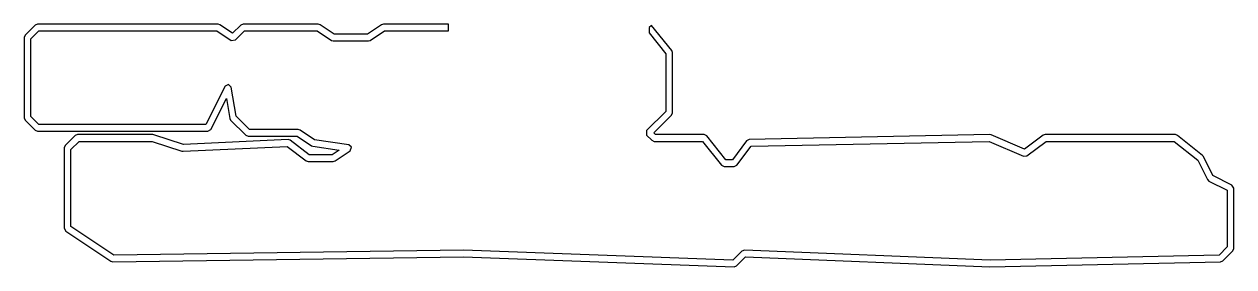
# Model space of a CAD drawing. Extents: x 0 to 2.85, y 0 to 0.57.
import ezdxf

# ---------------------------------------------------------------- set-up
doc = ezdxf.new("R2010")
doc.units = 0
doc.layers.get('0').update_dxf_attribs({"linetype": 'CONTINUOUS'})

msp = doc.modelspace()

# ---------------------------------------------------------------- linework, layer by layer
at = {"color": 160}
for p, q in [((0.0315, 0.5709), (0.0259, 0.5686)), ((0.4567, 0.5709), (0.0315, 0.5709)), ((0.461, 0.5696), (0.4567, 0.5709)), ((0.5157, 0.5709), (0.5102, 0.5686)), ((0.6929, 0.5709), (0.5157, 0.5709)), ((0.6973, 0.5696), (0.6929, 0.5709)), ((0.8465, 0.5709), (0.8421, 0.5696)), ((1, 0.5709), (0.8465, 0.5709)), ((1, 0.5551), (1, 0.5709)), ((0.0023, 0.5449), (0, 0.5394)), ((0.0259, 0.5686), (0.0023, 0.5449)), ((0.0157, 0.5361), (0.0348, 0.5551)), ((0.0348, 0.5551), (0.4543, 0.5551)), ((0.4543, 0.5551), (0.4877, 0.5328)), ((0.4911, 0.5495), (0.461, 0.5696)), ((0.5102, 0.5686), (0.4911, 0.5495)), ((0.4977, 0.5338), (0.519, 0.5551)), ((0.519, 0.5551), (0.6905, 0.5551)), ((0.6905, 0.5551), (0.724, 0.5328)), ((0.7307, 0.5473), (0.6973, 0.5696)), ((0.8086, 0.5473), (0.7307, 0.5473)), ((0.8421, 0.5696), (0.8086, 0.5473)), ((0.8154, 0.5328), (0.8488, 0.5551)), ((0.8488, 0.5551), (1, 0.5551)), ((1.4786, 0.5679), (1.4724, 0.563)), ((1.4724, 0.563), (1.4724, 0.5504)), ((1.4724, 0.5504), (1.5118, 0.5012)), ((1.5258, 0.5088), (1.4786, 0.5679)), ((0, 0.5394), (0, 0.3504)), ((0.0157, 0.3537), (0.0157, 0.5361)), ((0.4877, 0.5328), (0.4977, 0.5338)), ((0.724, 0.5328), (0.7284, 0.5315)), ((0.7284, 0.5315), (0.811, 0.5315)), ((0.811, 0.5315), (0.8154, 0.5328)), ((1.5118, 0.5012), (1.5118, 0.3655)), ((1.5276, 0.504), (1.5258, 0.5088)), ((1.5276, 0.3622), (1.5276, 0.504)), ((0.4815, 0.429), (0.4733, 0.4248)), ((0.4881, 0.4225), (0.4815, 0.429)), ((0.4733, 0.4248), (0.4282, 0.3346)), ((0.4995, 0.3542), (0.4881, 0.4225)), ((0.4401, 0.3232), (0.4765, 0.3961)), ((0.4765, 0.3961), (0.4844, 0.3491)), ((0, 0.3504), (0.0023, 0.3448)), ((0.0023, 0.3448), (0.0259, 0.3212)), ((0.0348, 0.3346), (0.0157, 0.3537)), ((0.4844, 0.3491), (0.4865, 0.3448)), ((0.4865, 0.3448), (0.522, 0.3094)), ((0.5308, 0.3229), (0.4995, 0.3542)), ((1.5118, 0.3655), (1.4668, 0.3206)), ((1.4836, 0.315), (1.5252, 0.3566)), ((1.5252, 0.3566), (1.5276, 0.3622)), ((0.0259, 0.3212), (0.0315, 0.3189)), ((0.0315, 0.3189), (0.4331, 0.3189)), ((0.4282, 0.3346), (0.0348, 0.3346)), ((0.4331, 0.3189), (0.4401, 0.3232)), ((0.6457, 0.3229), (0.5308, 0.3229)), ((0.65, 0.3215), (0.6457, 0.3229)), ((0.684, 0.2989), (0.65, 0.3215)), ((1.4668, 0.3206), (1.4668, 0.3094)), ((1.4875, 0.311), (1.4836, 0.315)), ((0.0968, 0.2851), (0.0945, 0.2796)), ((0.1204, 0.3087), (0.0968, 0.2851)), ((0.1102, 0.2763), (0.1292, 0.2952)), ((0.126, 0.311), (0.1204, 0.3087)), ((0.3032, 0.311), (0.126, 0.311)), ((0.1292, 0.2952), (0.3019, 0.2952)), ((0.3019, 0.2952), (0.3715, 0.2721)), ((0.3057, 0.3106), (0.3032, 0.311)), ((0.3751, 0.2875), (0.3057, 0.3106)), ((0.6217, 0.2992), (0.3751, 0.2875)), ((0.522, 0.3094), (0.5276, 0.3071)), ((0.5276, 0.3071), (0.6433, 0.3071)), ((0.6268, 0.2976), (0.6217, 0.2992)), ((0.6719, 0.2638), (0.6268, 0.2976)), ((0.6433, 0.3071), (0.6768, 0.2848)), ((0.7649, 0.2873), (0.684, 0.2989)), ((0.7714, 0.2813), (0.7649, 0.2873)), ((1.4668, 0.3094), (1.4787, 0.2976)), ((1.4787, 0.2976), (1.4843, 0.2952)), ((1.4843, 0.2952), (1.5986, 0.2952)), ((1.6024, 0.311), (1.4875, 0.311)), ((1.5986, 0.2952), (1.6434, 0.2392)), ((1.6085, 0.3081), (1.6024, 0.311)), ((1.6534, 0.252), (1.6085, 0.3081)), ((1.7024, 0.2961), (1.6693, 0.252)), ((1.7085, 0.2992), (1.7024, 0.2961)), ((2.2754, 0.311), (1.7085, 0.2992)), ((1.7127, 0.2835), (2.274, 0.2952)), ((2.274, 0.2952), (2.3551, 0.2605)), ((2.2787, 0.3104), (2.2754, 0.311)), ((2.3572, 0.2767), (2.2787, 0.3104)), ((2.4008, 0.3095), (2.3572, 0.2767)), ((2.363, 0.2614), (2.4082, 0.2952)), ((2.4055, 0.311), (2.4008, 0.3095)), ((2.7126, 0.311), (2.4055, 0.311)), ((2.4082, 0.2952), (2.7098, 0.2952)), ((2.7098, 0.2952), (2.7654, 0.2509)), ((2.7175, 0.3093), (2.7126, 0.311)), ((2.7766, 0.262), (2.7175, 0.3093)), ((0.0945, 0.2796), (0.0945, 0.0905)), ((0.1102, 0.0948), (0.1102, 0.2763)), ((0.3715, 0.2721), (0.3744, 0.2717)), ((0.3744, 0.2717), (0.6196, 0.2834)), ((0.6196, 0.2834), (0.6646, 0.2496)), ((0.726, 0.2638), (0.6719, 0.2638)), ((0.6768, 0.2848), (0.68, 0.2835)), ((0.68, 0.2835), (0.7422, 0.2747)), ((0.7422, 0.2747), (0.726, 0.2638)), ((0.7327, 0.2494), (0.7681, 0.273)), ((0.7681, 0.273), (0.7714, 0.2813)), ((1.6795, 0.2394), (1.7127, 0.2835)), ((2.3551, 0.2605), (2.363, 0.2614)), ((2.7787, 0.2594), (2.7766, 0.262)), ((2.8012, 0.2145), (2.7787, 0.2594)), ((0.6646, 0.2496), (0.6693, 0.248)), ((0.6693, 0.248), (0.7284, 0.248)), ((0.7284, 0.248), (0.7327, 0.2494)), ((1.6434, 0.2392), (1.6496, 0.2362)), ((1.6496, 0.2362), (1.6732, 0.2362)), ((1.6693, 0.252), (1.6534, 0.252)), ((1.6732, 0.2362), (1.6795, 0.2394)), ((2.7654, 0.2509), (2.7883, 0.2051)), ((2.7883, 0.2051), (2.7918, 0.2017)), ((2.7918, 0.2017), (2.8346, 0.1802)), ((2.846, 0.1921), (2.8012, 0.2145)), ((2.8346, 0.1802), (2.8346, 0.0466)), ((2.8504, 0.1851), (2.846, 0.1921)), ((2.8504, 0.0433), (2.8504, 0.1851)), ((0.0945, 0.0905), (0.098, 0.084)), ((0.211, 0.0276), (0.1102, 0.0948)), ((0.098, 0.084), (0.2043, 0.0131)), ((1.0353, 0.0394), (0.211, 0.0276)), ((1.6701, 0.0159), (1.0353, 0.0394)), ((1.6913, 0.0371), (1.6701, 0.0159)), ((1.6971, 0.0394), (1.6913, 0.0371)), ((2.2759, 0.0157), (1.6971, 0.0394)), ((2.8346, 0.0466), (2.8156, 0.0275)), ((2.8245, 0.0142), (2.8481, 0.0378)), ((2.8481, 0.0378), (2.8504, 0.0433)), ((0.2043, 0.0131), (0.2088, 0.0118)), ((0.2088, 0.0118), (1.0352, 0.0237)), ((1.0352, 0.0237), (1.673, 0)), ((1.673, 0), (1.6732, 0)), ((1.6732, 0), (1.6788, 0.0023)), ((1.6788, 0.0023), (1.7, 0.0235)), ((1.7, 0.0235), (2.2758, 0)), ((2.2758, 0), (2.8191, 0.0118)), ((2.8156, 0.0275), (2.2759, 0.0157)), ((2.8191, 0.0118), (2.8245, 0.0142))]:
    msp.add_line(p, q, dxfattribs=at)

doc.saveas('drawing.dxf')
